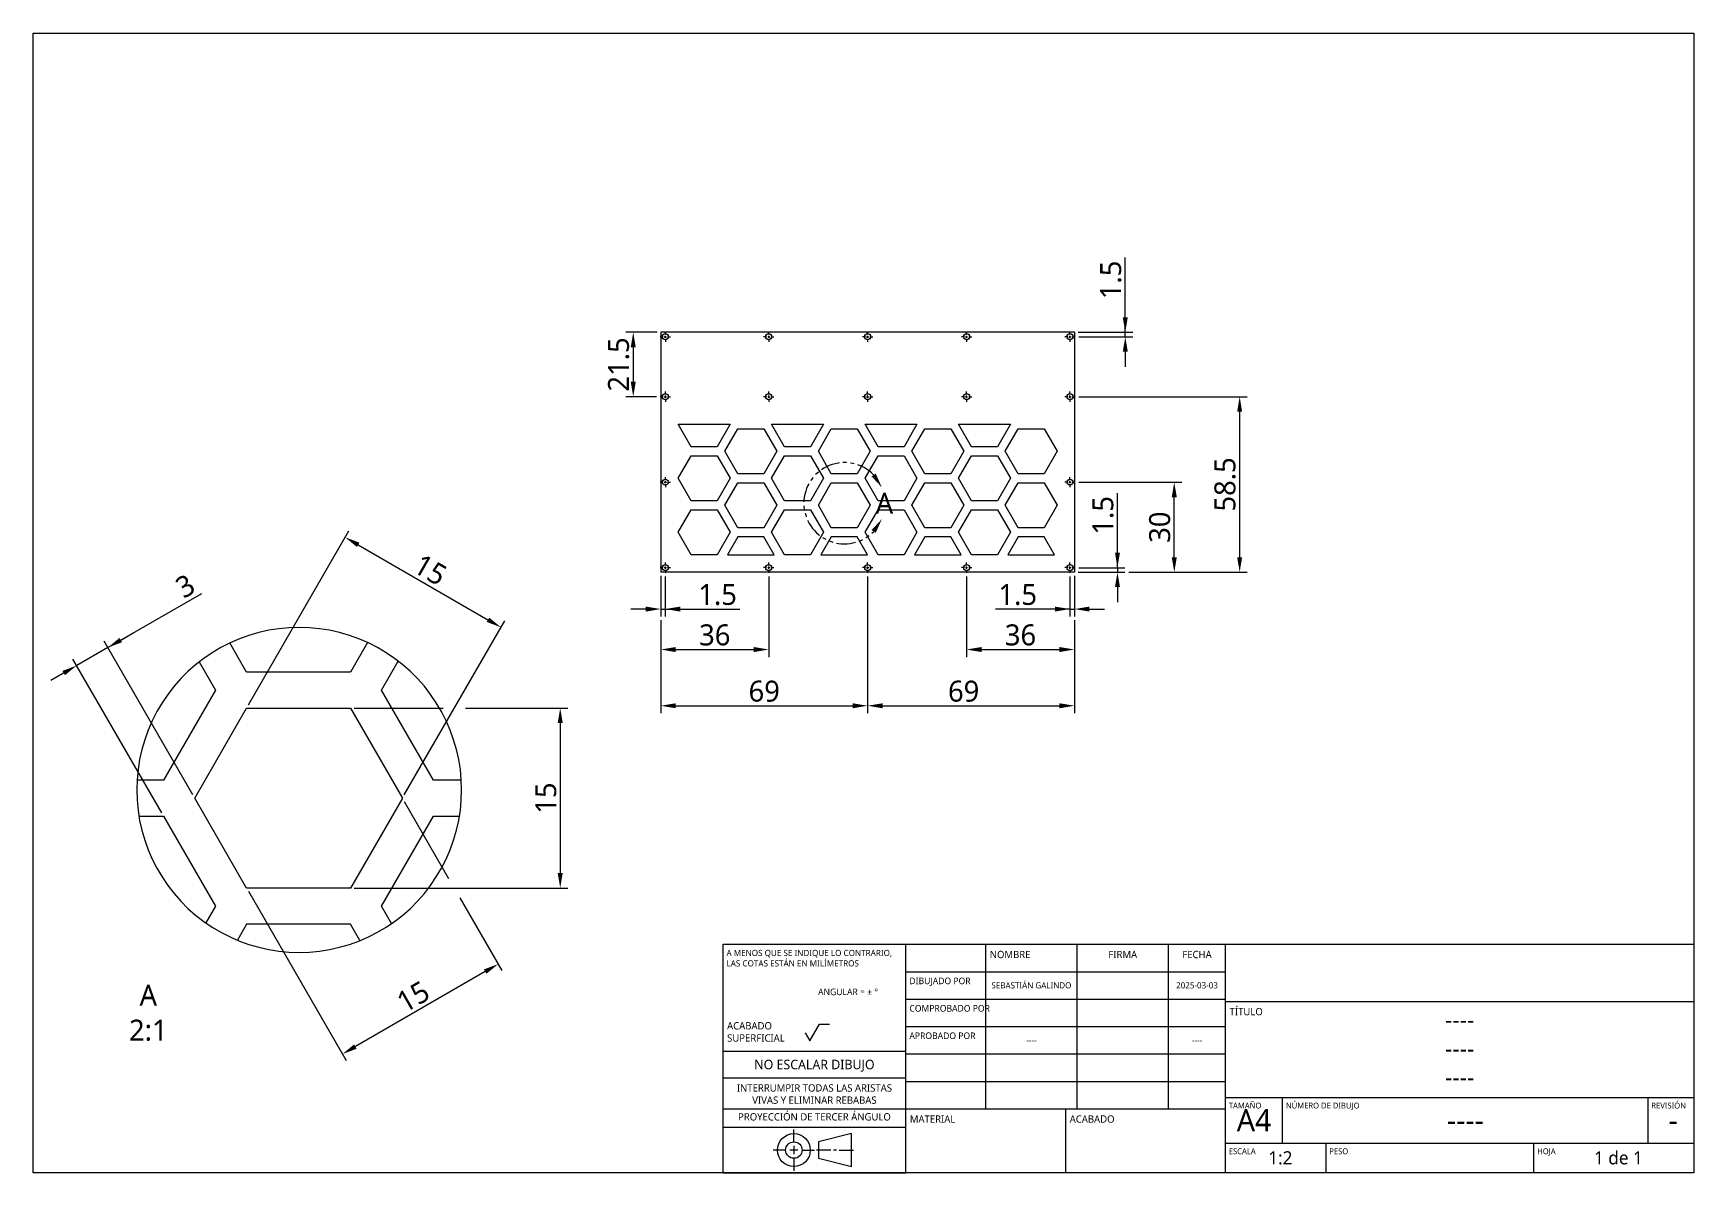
# Model space of a CAD drawing. Extents: x 20 to 297, y 10 to 200.
import ezdxf

# ---------------------------------------------------------------- set-up
doc = ezdxf.new("R2010")
doc.units = 0
doc.header["$LTSCALE"] = 12.7
doc.header["$PDMODE"] = 33
doc.header["$PDSIZE"] = 1
doc.linetypes.add('CENTER', pattern=[0.787402, 0.492126, -0.098425, 0.098425, -0.098425])
doc.linetypes.add('ONS_PHANTOM', pattern=[0.5, 0.25, -0.05, 0.05, -0.05, 0.05, -0.05])
doc.layers.get('DEFPOINTS').update_dxf_attribs({"linetype": 'CONTINUOUS'})
for name, color, linetype in [('ANNOTATION_TEXT', 7, 'CONTINUOUS'), ('BORDER_FRAME', 7, 'CONTINUOUS'), ('CENTERMARKS', 7, 'CONTINUOUS'), ('DETAIL_VIEW_BORDER', 7, 'CONTINUOUS'), ('DETAIL_VIEW_PARENT_BORDER', 7, 'ONS_PHANTOM'), ('SKETCHED_GEOMETRY', 7, 'CONTINUOUS'), ('TITLE_BLOCK', 7, 'CONTINUOUS'), ('VISIBLE', 7, 'CONTINUOUS')]:
    doc.layers.add(name, color=color, linetype=linetype)
doc.styles.add('ONSHAPE-STANDARD', font='NotoSans-Regular.ttf')
doc.styles.add('ONSHAPE-STANDARD-DIMENSION', font='')
doc.styles.add('ONSHAPE-STANDARD-FIELDS', font='')
doc.styles.add('ONSHAPE-STANDARD-VIEW-LABE', font='NotoSans-Regular.ttf', dxfattribs={"height": 3.5})
doc.styles.get('ONSHAPE-STANDARD-DIMENSION').set_extended_font_data('Noto Sans')
doc.styles.get('ONSHAPE-STANDARD-FIELDS').set_extended_font_data('Noto Sans')
doc.dimstyles.new('ONSHAPE-ISO-25$0', dxfattribs={"dimtxt": 3.5, "dimasz": 2.5, "dimexe": 1.25, "dimexo": 0.625, "dimtad": 1, "dimtxsty": 'ONSHAPE-STANDARD-DIMENSION', "dimcen": 2.5, "dimclrd": 7, "dimclre": 7, "dimclrt": 7, "dimadec": 1, "dimazin": 3, "dimtfac": 1, "dimtmove": 0, "dimatfit": 3})

# ---------------------------------------------------------------- blocks, each defined once
blk = doc.blocks.new('*D1')
at = {"layer": 'ANNOTATION_TEXT', "color": 7}
for p, q in [((124.69, 109.52), (124.69, 102.74)), ((125.44, 109.42), (125.44, 102.74)), ((122.19, 103.99), (119.69, 103.99)), ((124.69, 103.99), (125.44, 103.99)), ((125.44, 103.99), (137.88, 103.99)), ((127.94, 103.99), (130.44, 103.99))]:
    blk.add_line(p, q, dxfattribs=at)
for points in [[(122.19, 103.57), (122.19, 104.4), (124.69, 103.99)], [(127.94, 104.4), (127.94, 103.57), (125.44, 103.99)]]:
    blk.add_solid(points, dxfattribs=at)
at = {"layer": 'DEFPOINTS', "color": 0}
for p in [(124.69, 110.14), (125.44, 110.04), (125.44, 103.99)]:
    blk.add_point(p, dxfattribs=at)
at = {"layer": 'ANNOTATION_TEXT', "color": 7, "insert": (134.16, 106.4), "char_height": 3.5, "attachment_point": 5, "style": 'ONSHAPE-STANDARD-DIMENSION'}
blk.add_mtext('1.5', dxfattribs=at)
blk = doc.blocks.new('*D2')
at = {"layer": 'ANNOTATION_TEXT', "color": 7}
for p, q in [((124.69, 109.52), (124.69, 105.86)), ((142.69, 109.42), (142.69, 95.99)), ((124.69, 102.11), (124.69, 95.99)), ((127.19, 97.24), (140.19, 97.24))]:
    blk.add_line(p, q, dxfattribs=at)
for points in [[(127.19, 97.66), (127.19, 96.82), (124.69, 97.24)], [(140.19, 96.82), (140.19, 97.66), (142.69, 97.24)]]:
    blk.add_solid(points, dxfattribs=at)
at = {"layer": 'DEFPOINTS', "color": 0}
for p in [(124.69, 110.14), (142.69, 110.04), (142.69, 97.24)]:
    blk.add_point(p, dxfattribs=at)
at = {"layer": 'ANNOTATION_TEXT', "color": 7, "insert": (133.69, 99.66), "char_height": 3.5, "attachment_point": 5, "style": 'ONSHAPE-STANDARD-DIMENSION'}
blk.add_mtext('36', dxfattribs=at)
blk = doc.blocks.new('*D3')
at = {"layer": 'ANNOTATION_TEXT', "color": 7}
for p, q in [((124.69, 109.52), (124.69, 105.86)), ((159.19, 109.42), (159.19, 86.62)), ((124.69, 102.11), (124.69, 86.62)), ((127.19, 87.87), (156.69, 87.87))]:
    blk.add_line(p, q, dxfattribs=at)
for points in [[(127.19, 88.28), (127.19, 87.45), (124.69, 87.87)], [(156.69, 87.45), (156.69, 88.28), (159.19, 87.87)]]:
    blk.add_solid(points, dxfattribs=at)
at = {"layer": 'DEFPOINTS', "color": 0}
for p in [(124.69, 110.14), (159.19, 110.04), (159.19, 87.87)]:
    blk.add_point(p, dxfattribs=at)
at = {"layer": 'ANNOTATION_TEXT', "color": 7, "insert": (141.94, 90.28), "char_height": 3.5, "attachment_point": 5, "style": 'ONSHAPE-STANDARD-DIMENSION'}
blk.add_mtext('69', dxfattribs=at)
blk = doc.blocks.new('*D4')
at = {"layer": 'ANNOTATION_TEXT', "color": 7}
for p, q in [((192.94, 109.42), (192.94, 102.74)), ((193.69, 109.52), (193.69, 102.74)), ((192.94, 103.99), (180.51, 103.99)), ((190.44, 103.99), (187.94, 103.99)), ((192.94, 103.99), (193.69, 103.99)), ((196.19, 103.99), (198.69, 103.99))]:
    blk.add_line(p, q, dxfattribs=at)
for points in [[(190.44, 103.57), (190.44, 104.4), (192.94, 103.99)], [(196.19, 104.4), (196.19, 103.57), (193.69, 103.99)]]:
    blk.add_solid(points, dxfattribs=at)
at = {"layer": 'DEFPOINTS', "color": 0}
for p in [(192.94, 110.04), (193.69, 110.14), (193.69, 103.99)]:
    blk.add_point(p, dxfattribs=at)
at = {"layer": 'ANNOTATION_TEXT', "color": 7, "insert": (184.23, 106.4), "char_height": 3.5, "attachment_point": 5, "style": 'ONSHAPE-STANDARD-DIMENSION'}
blk.add_mtext('1.5', dxfattribs=at)
blk = doc.blocks.new('*D5')
at = {"layer": 'ANNOTATION_TEXT', "color": 7}
for p, q in [((175.69, 109.42), (175.69, 95.99)), ((193.69, 109.52), (193.69, 105.86)), ((193.69, 102.11), (193.69, 95.99)), ((178.19, 97.24), (191.19, 97.24))]:
    blk.add_line(p, q, dxfattribs=at)
for points in [[(178.19, 97.66), (178.19, 96.82), (175.69, 97.24)], [(191.19, 96.82), (191.19, 97.66), (193.69, 97.24)]]:
    blk.add_solid(points, dxfattribs=at)
at = {"layer": 'DEFPOINTS', "color": 0}
for p in [(175.69, 110.04), (193.69, 110.14), (193.69, 97.24)]:
    blk.add_point(p, dxfattribs=at)
at = {"layer": 'ANNOTATION_TEXT', "color": 7, "insert": (184.69, 99.66), "char_height": 3.5, "attachment_point": 5, "style": 'ONSHAPE-STANDARD-DIMENSION'}
blk.add_mtext('36', dxfattribs=at)
blk = doc.blocks.new('*D6')
at = {"layer": 'ANNOTATION_TEXT', "color": 7}
for p, q in [((159.19, 109.42), (159.19, 86.62)), ((193.69, 109.52), (193.69, 105.86)), ((193.69, 102.11), (193.69, 86.62)), ((161.69, 87.87), (191.19, 87.87))]:
    blk.add_line(p, q, dxfattribs=at)
for points in [[(161.69, 88.28), (161.69, 87.45), (159.19, 87.87)], [(191.19, 87.45), (191.19, 88.28), (193.69, 87.87)]]:
    blk.add_solid(points, dxfattribs=at)
at = {"layer": 'DEFPOINTS', "color": 0}
for p in [(159.19, 110.04), (193.69, 110.14), (193.69, 87.87)]:
    blk.add_point(p, dxfattribs=at)
at = {"layer": 'ANNOTATION_TEXT', "color": 7, "insert": (175.21, 90.28), "char_height": 3.5, "attachment_point": 5, "style": 'ONSHAPE-STANDARD-DIMENSION'}
blk.add_mtext('69', dxfattribs=at)
blk = doc.blocks.new('*D7')
at = {"layer": 'ANNOTATION_TEXT', "color": 7}
for p, q in [((200.86, 110.89), (200.86, 123.33)), ((200.86, 113.39), (200.86, 115.89)), ((194.42, 110.89), (202.11, 110.89)), ((200.86, 110.89), (200.86, 110.14)), ((194.32, 110.14), (202.11, 110.14)), ((200.86, 107.64), (200.86, 105.14))]:
    blk.add_line(p, q, dxfattribs=at)
for points in [[(200.45, 113.39), (201.28, 113.39), (200.86, 110.89)], [(201.28, 107.64), (200.45, 107.64), (200.86, 110.14)]]:
    blk.add_solid(points, dxfattribs=at)
at = {"layer": 'DEFPOINTS', "color": 0}
for p in [(193.79, 110.89), (193.69, 110.14), (200.86, 110.14)]:
    blk.add_point(p, dxfattribs=at)
at = {"layer": 'ANNOTATION_TEXT', "color": 7, "insert": (198.45, 119.61), "char_height": 3.5, "attachment_point": 5, "rotation": 90, "style": 'ONSHAPE-STANDARD-DIMENSION'}
blk.add_mtext('1.5', dxfattribs=at)
blk = doc.blocks.new('*D8')
at = {"layer": 'ANNOTATION_TEXT', "color": 7}
for p, q in [((194.42, 125.14), (211.59, 125.14)), ((210.34, 112.64), (210.34, 122.64)), ((194.32, 110.14), (198.99, 110.14)), ((202.74, 110.14), (211.59, 110.14))]:
    blk.add_line(p, q, dxfattribs=at)
for points in [[(210.76, 122.64), (209.92, 122.64), (210.34, 125.14)], [(209.92, 112.64), (210.76, 112.64), (210.34, 110.14)]]:
    blk.add_solid(points, dxfattribs=at)
at = {"layer": 'DEFPOINTS', "color": 0}
for p in [(193.79, 125.14), (210.34, 125.14), (193.69, 110.14)]:
    blk.add_point(p, dxfattribs=at)
at = {"layer": 'ANNOTATION_TEXT', "color": 7, "insert": (207.92, 117.64), "char_height": 3.5, "attachment_point": 5, "rotation": 90, "style": 'ONSHAPE-STANDARD-DIMENSION'}
blk.add_mtext('30', dxfattribs=at)
blk = doc.blocks.new('*D9')
at = {"layer": 'ANNOTATION_TEXT', "color": 7}
for p, q in [((194.42, 139.39), (222.5, 139.39)), ((221.25, 112.64), (221.25, 136.89)), ((194.32, 110.14), (198.99, 110.14)), ((202.74, 110.14), (222.5, 110.14))]:
    blk.add_line(p, q, dxfattribs=at)
for points in [[(221.66, 136.89), (220.83, 136.89), (221.25, 139.39)], [(220.83, 112.64), (221.66, 112.64), (221.25, 110.14)]]:
    blk.add_solid(points, dxfattribs=at)
at = {"layer": 'DEFPOINTS', "color": 0}
for p in [(193.79, 139.39), (221.25, 139.39), (193.69, 110.14)]:
    blk.add_point(p, dxfattribs=at)
at = {"layer": 'ANNOTATION_TEXT', "color": 7, "insert": (218.82, 124.77), "char_height": 3.5, "attachment_point": 5, "rotation": 90, "style": 'ONSHAPE-STANDARD-DIMENSION'}
blk.add_mtext('58.5', dxfattribs=at)
blk = doc.blocks.new('*D10')
at = {"layer": 'ANNOTATION_TEXT', "color": 7}
for p, q in [((202.17, 150.14), (202.17, 162.58)), ((202.17, 152.64), (202.17, 155.14)), ((194.32, 150.14), (203.42, 150.14)), ((202.17, 149.39), (202.17, 150.14)), ((194.42, 149.39), (203.42, 149.39)), ((202.17, 146.89), (202.17, 144.39))]:
    blk.add_line(p, q, dxfattribs=at)
for points in [[(201.75, 152.64), (202.59, 152.64), (202.17, 150.14)], [(202.59, 146.89), (201.75, 146.89), (202.17, 149.39)]]:
    blk.add_solid(points, dxfattribs=at)
at = {"layer": 'DEFPOINTS', "color": 0}
for p in [(193.69, 150.14), (202.17, 150.14), (193.79, 149.39)]:
    blk.add_point(p, dxfattribs=at)
at = {"layer": 'ANNOTATION_TEXT', "color": 7, "insert": (199.76, 158.86), "char_height": 3.5, "attachment_point": 5, "rotation": 90, "style": 'ONSHAPE-STANDARD-DIMENSION'}
blk.add_mtext('1.5', dxfattribs=at)
blk = doc.blocks.new('*D11')
at = {"layer": 'ANNOTATION_TEXT', "color": 7}
for p, q in [((124.07, 150.14), (118.84, 150.14)), ((120.09, 147.64), (120.09, 141.89)), ((123.97, 139.39), (118.84, 139.39))]:
    blk.add_line(p, q, dxfattribs=at)
for points in [[(120.51, 147.64), (119.67, 147.64), (120.09, 150.14)], [(119.67, 141.89), (120.51, 141.89), (120.09, 139.39)]]:
    blk.add_solid(points, dxfattribs=at)
at = {"layer": 'DEFPOINTS', "color": 0}
for p in [(124.69, 150.14), (120.09, 139.39), (124.59, 139.39)]:
    blk.add_point(p, dxfattribs=at)
at = {"layer": 'ANNOTATION_TEXT', "color": 7, "insert": (117.66, 144.77), "char_height": 3.5, "attachment_point": 5, "rotation": 90, "style": 'ONSHAPE-STANDARD-DIMENSION'}
blk.add_mtext('21.5', dxfattribs=at)
blk = doc.blocks.new('*D12')
at = {"layer": 'ANNOTATION_TEXT', "color": 7}
for p, q in [((55.91, 88.01), (72.67, 117.03)), ((74.21, 114.7), (95.86, 102.2)), ((81.89, 73.01), (98.65, 102.03))]:
    blk.add_line(p, q, dxfattribs=at)
for points in [[(74.42, 115.06), (74, 114.34), (72.04, 115.95)], [(95.65, 101.84), (96.07, 102.56), (98.02, 100.95)]]:
    blk.add_solid(points, dxfattribs=at)
at = {"layer": 'DEFPOINTS', "color": 0}
for p in [(98.02, 100.95), (55.6, 87.47), (81.58, 72.47)]:
    blk.add_point(p, dxfattribs=at)
at = {"layer": 'ANNOTATION_TEXT', "color": 7, "insert": (86.23, 110.53), "char_height": 3.5, "attachment_point": 5, "rotation": 330, "style": 'ONSHAPE-STANDARD-DIMENSION'}
blk.add_mtext('15', dxfattribs=at)
blk = doc.blocks.new('*D13')
at = {"layer": 'ANNOTATION_TEXT', "color": 7}
for p, q in [((73.54, 87.47), (88.36, 87.47)), ((92.11, 87.47), (109.16, 87.47)), ((107.91, 84.97), (107.91, 59.97)), ((73.54, 57.47), (109.16, 57.47))]:
    blk.add_line(p, q, dxfattribs=at)
for points in [[(108.33, 84.97), (107.49, 84.97), (107.91, 87.47)], [(107.49, 59.97), (108.33, 59.97), (107.91, 57.47)]]:
    blk.add_solid(points, dxfattribs=at)
at = {"layer": 'DEFPOINTS', "color": 0}
for p in [(72.92, 87.47), (72.92, 57.47), (107.91, 57.47)]:
    blk.add_point(p, dxfattribs=at)
at = {"layer": 'ANNOTATION_TEXT', "color": 7, "insert": (105.51, 72.47), "char_height": 3.5, "attachment_point": 5, "rotation": 90, "style": 'ONSHAPE-STANDARD-DIMENSION'}
blk.add_mtext('15', dxfattribs=at)
blk = doc.blocks.new('*D14')
at = {"layer": 'ANNOTATION_TEXT', "color": 7}
for p, q in [((81.89, 71.93), (89.3, 59.09)), ((55.91, 56.93), (72.2, 28.71)), ((91.18, 55.84), (98.18, 43.71)), ((95.39, 43.54), (73.74, 31.04))]:
    blk.add_line(p, q, dxfattribs=at)
for points in [[(95.6, 43.18), (95.18, 43.9), (97.56, 44.79)], [(73.53, 31.4), (73.95, 30.68), (71.58, 29.79)]]:
    blk.add_solid(points, dxfattribs=at)
at = {"layer": 'DEFPOINTS', "color": 0}
for p in [(81.58, 72.47), (55.6, 57.47), (71.58, 29.79)]:
    blk.add_point(p, dxfattribs=at)
at = {"layer": 'ANNOTATION_TEXT', "color": 7, "insert": (83.37, 39.37), "char_height": 3.5, "attachment_point": 5, "rotation": 30, "style": 'ONSHAPE-STANDARD-DIMENSION'}
blk.add_mtext('15', dxfattribs=at)
blk = doc.blocks.new('*D15')
at = {"layer": 'ANNOTATION_TEXT', "color": 7}
for p, q in [((32.45, 97.57), (48.12, 106.61)), ((34.61, 98.82), (36.78, 100.07)), ((32.45, 97.57), (27.25, 94.57)), ((46.62, 73.01), (31.82, 98.65)), ((41.43, 70.01), (26.62, 95.65)), ((25.08, 93.32), (22.92, 92.07))]:
    blk.add_line(p, q, dxfattribs=at)
for points in [[(34.4, 99.18), (34.82, 98.46), (32.45, 97.57)], [(25.29, 92.96), (24.88, 93.68), (27.25, 94.57)]]:
    blk.add_solid(points, dxfattribs=at)
at = {"layer": 'DEFPOINTS', "color": 0}
for p in [(27.25, 94.57), (46.94, 72.47), (41.74, 69.47)]:
    blk.add_point(p, dxfattribs=at)
at = {"layer": 'ANNOTATION_TEXT', "color": 7, "insert": (45.37, 107.82), "char_height": 3.5, "attachment_point": 5, "rotation": 30, "style": 'ONSHAPE-STANDARD-DIMENSION'}
blk.add_mtext('3', dxfattribs=at)

msp = doc.modelspace()

# ---------------------------------------------------------------- linework, layer by layer
at = {"layer": 'BORDER_FRAME'}
for p, q in [((20, 10), (20, 200)), ((20, 200), (297, 200)), ((297, 200), (297, 10)), ((297, 10), (20, 10))]:
    msp.add_line(p, q, dxfattribs=at)
at = {"layer": 'CENTERMARKS', "linetype": 'CENTER'}
for p, q in [((125.4449, 149.7449), (125.4449, 150.2449)), ((142.6949, 149.7449), (142.6949, 150.2449)), ((159.1949, 149.7449), (159.1949, 150.2449)), ((175.6949, 149.7449), (175.6949, 150.2449)), ((192.9449, 149.7449), (192.9449, 150.2449)), ((125.0949, 149.3949), (124.5949, 149.3949)), ((125.4449, 149.0449), (125.4449, 148.5449)), ((125.7949, 149.3949), (126.2949, 149.3949)), ((142.3449, 149.3949), (141.8449, 149.3949)), ((142.6949, 149.0449), (142.6949, 148.5449)), ((143.0449, 149.3949), (143.5449, 149.3949)), ((158.8449, 149.3949), (158.3449, 149.3949)), ((159.1949, 149.0449), (159.1949, 148.5449)), ((159.5449, 149.3949), (160.0449, 149.3949)), ((175.3449, 149.3949), (174.8449, 149.3949)), ((175.6949, 149.0449), (175.6949, 148.5449)), ((176.0449, 149.3949), (176.5449, 149.3949)), ((192.5949, 149.3949), (192.0949, 149.3949)), ((192.9449, 149.0449), (192.9449, 148.5449)), ((193.2949, 149.3949), (193.7949, 149.3949)), ((125.0949, 139.3949), (124.5949, 139.3949)), ((125.4449, 139.7449), (125.4449, 140.2449)), ((125.4449, 139.0449), (125.4449, 138.5449)), ((125.7949, 139.3949), (126.2949, 139.3949)), ((142.3449, 139.3949), (141.8449, 139.3949)), ((142.6949, 139.7449), (142.6949, 140.2449)), ((142.6949, 139.0449), (142.6949, 138.5449)), ((143.0449, 139.3949), (143.5449, 139.3949)), ((158.8449, 139.3949), (158.3449, 139.3949)), ((159.1949, 139.7449), (159.1949, 140.2449)), ((159.1949, 139.0449), (159.1949, 138.5449)), ((159.5449, 139.3949), (160.0449, 139.3949)), ((175.3449, 139.3949), (174.8449, 139.3949)), ((175.6949, 139.7449), (175.6949, 140.2449)), ((175.6949, 139.0449), (175.6949, 138.5449)), ((176.0449, 139.3949), (176.5449, 139.3949)), ((192.5949, 139.3949), (192.0949, 139.3949)), ((192.9449, 139.7449), (192.9449, 140.2449)), ((192.9449, 139.0449), (192.9449, 138.5449)), ((193.2949, 139.3949), (193.7949, 139.3949)), ((125.0949, 125.1449), (124.5949, 125.1449)), ((125.4449, 125.4949), (125.4449, 125.9949)), ((125.4449, 124.7949), (125.4449, 124.2949)), ((125.7949, 125.1449), (126.2949, 125.1449)), ((192.5949, 125.1449), (192.0949, 125.1449)), ((192.9449, 125.4949), (192.9449, 125.9949)), ((192.9449, 124.7949), (192.9449, 124.2949)), ((193.2949, 125.1449), (193.7949, 125.1449)), ((125.0949, 110.8949), (124.5949, 110.8949)), ((125.4449, 111.2449), (125.4449, 111.7449)), ((125.7949, 110.8949), (126.2949, 110.8949)), ((142.3449, 110.8949), (141.8449, 110.8949)), ((142.6949, 111.2449), (142.6949, 111.7449)), ((143.0449, 110.8949), (143.5449, 110.8949)), ((158.8449, 110.8949), (158.3449, 110.8949)), ((159.1949, 111.2449), (159.1949, 111.7449)), ((159.5449, 110.8949), (160.0449, 110.8949)), ((175.3449, 110.8949), (174.8449, 110.8949)), ((175.6949, 111.2449), (175.6949, 111.7449)), ((176.0449, 110.8949), (176.5449, 110.8949)), ((192.5949, 110.8949), (192.0949, 110.8949)), ((192.9449, 111.2449), (192.9449, 111.7449)), ((193.2949, 110.8949), (193.7949, 110.8949)), ((125.4449, 110.5449), (125.4449, 110.0449)), ((142.6949, 110.5449), (142.6949, 110.0449)), ((159.1949, 110.5449), (159.1949, 110.0449)), ((175.6949, 110.5449), (175.6949, 110.0449)), ((192.9449, 110.5449), (192.9449, 110.0449))]:
    msp.add_line(p, q, dxfattribs=at)
at = {"layer": 'CENTERMARKS', "linetype": 'CONTINUOUS'}
for p, q in [((125.2699, 149.3949), (125.6199, 149.3949)), ((125.4449, 149.2199), (125.4449, 149.5699)), ((142.5199, 149.3949), (142.8699, 149.3949)), ((142.6949, 149.2199), (142.6949, 149.5699)), ((159.0199, 149.3949), (159.3699, 149.3949)), ((159.1949, 149.2199), (159.1949, 149.5699)), ((175.5199, 149.3949), (175.8699, 149.3949)), ((175.6949, 149.2199), (175.6949, 149.5699)), ((192.7699, 149.3949), (193.1199, 149.3949)), ((192.9449, 149.2199), (192.9449, 149.5699)), ((125.2699, 139.3949), (125.6199, 139.3949)), ((125.4449, 139.2199), (125.4449, 139.5699)), ((142.5199, 139.3949), (142.8699, 139.3949)), ((142.6949, 139.2199), (142.6949, 139.5699)), ((159.0199, 139.3949), (159.3699, 139.3949)), ((159.1949, 139.2199), (159.1949, 139.5699)), ((175.5199, 139.3949), (175.8699, 139.3949)), ((175.6949, 139.2199), (175.6949, 139.5699)), ((192.7699, 139.3949), (193.1199, 139.3949)), ((192.9449, 139.2199), (192.9449, 139.5699)), ((125.2699, 125.1449), (125.6199, 125.1449)), ((125.4449, 124.9699), (125.4449, 125.3199)), ((192.7699, 125.1449), (193.1199, 125.1449)), ((192.9449, 124.9699), (192.9449, 125.3199)), ((125.2699, 110.8949), (125.6199, 110.8949)), ((125.4449, 110.7199), (125.4449, 111.0699)), ((142.5199, 110.8949), (142.8699, 110.8949)), ((142.6949, 110.7199), (142.6949, 111.0699)), ((159.0199, 110.8949), (159.3699, 110.8949)), ((159.1949, 110.7199), (159.1949, 111.0699)), ((175.5199, 110.8949), (175.8699, 110.8949)), ((175.6949, 110.7199), (175.6949, 111.0699)), ((192.7699, 110.8949), (193.1199, 110.8949)), ((192.9449, 110.7199), (192.9449, 111.0699))]:
    msp.add_line(p, q, dxfattribs=at)
at = {"layer": 'DETAIL_VIEW_BORDER', "flags": 128}
msp.add_lwpolyline([(91.4616, 73.8369), (91.4082, 75.5382), (91.248, 77.2329), (90.9817, 78.9142), (90.6103, 80.5754), (90.1354, 82.21), (89.5588, 83.8116), (88.8828, 85.3738), (88.11, 86.8905), (87.2435, 88.3557), (86.2867, 89.7635), (85.2434, 91.1085), (84.1177, 92.3854), (82.9141, 93.589), (81.6372, 94.7147), (80.2922, 95.758), (78.8843, 96.7148), (77.4192, 97.5813), (75.9025, 98.3541), (74.3403, 99.0302), (72.7387, 99.6068), (71.1041, 100.0817), (69.4428, 100.453), (67.7616, 100.7193), (66.0669, 100.8795), (64.3655, 100.9329), (62.6642, 100.8795), (60.9695, 100.7193), (59.2882, 100.453), (57.627, 100.0817), (55.9924, 99.6068), (54.3908, 99.0302), (52.8286, 98.3541), (51.3119, 97.5813), (49.8467, 96.7148), (48.4389, 95.758), (47.0938, 94.7147), (45.817, 93.589), (44.6133, 92.3854), (43.4876, 91.1085), (42.4443, 89.7635), (41.4876, 88.3557), (40.6211, 86.8905), (39.8483, 85.3738), (39.1722, 83.8116), (38.5956, 82.21), (38.1207, 80.5754), (37.7494, 78.9142), (37.4831, 77.2329), (37.3229, 75.5382), (37.2694, 73.8369), (37.3229, 72.1355), (37.4831, 70.4408), (37.7494, 68.7596), (38.1207, 67.0983), (38.5956, 65.4637), (39.1722, 63.8621), (39.8483, 62.2999), (40.6211, 60.7832), (41.4876, 59.318), (42.4443, 57.9102), (43.4876, 56.5652), (44.6133, 55.2883), (45.817, 54.0847), (47.0938, 52.959), (48.4389, 51.9157), (49.8467, 50.9589), (51.3119, 50.0924), (52.8286, 49.3196), (54.3908, 48.6435), (55.9924, 48.0669), (57.627, 47.592), (59.2882, 47.2207), (60.9695, 46.9544), (62.6642, 46.7942), (64.3655, 46.7408), (66.0669, 46.7942), (67.7616, 46.9544), (69.4428, 47.2207), (71.1041, 47.592), (72.7387, 48.0669), (74.3403, 48.6435), (75.9025, 49.3196), (77.4192, 50.0924), (78.8843, 50.9589), (80.2922, 51.9157), (81.6372, 52.959), (82.9141, 54.0847), (84.1177, 55.2883), (85.2434, 56.5652), (86.2867, 57.9102), (87.2435, 59.318), (88.11, 60.7832), (88.8828, 62.2999), (89.5588, 63.8621), (90.1354, 65.4637), (90.6103, 67.0983), (90.9817, 68.7596), (91.248, 70.4408), (91.4082, 72.1355)], close=True, dxfattribs=at)
at = {"layer": 'DETAIL_VIEW_PARENT_BORDER', "color": 7, "linetype": 'ONS_PHANTOM'}
msp.add_arc((155.3249, 121.6363), 6.774, 43.945047, 316.054953, dxfattribs=at)
at = {"layer": 'DETAIL_VIEW_PARENT_BORDER', "color": 7}
for points in [[(161.5697, 124.2613), (160.5424, 126.5782), (159.8465, 126.1198)], [(161.5697, 119.0113), (159.8465, 117.1527), (160.5424, 116.6943)]]:
    msp.add_solid(points, dxfattribs=at)
at = {"layer": 'TITLE_BLOCK'}
for p, q in [((135.075, 10), (135.075, 48.1)), ((135.075, 48.1), (165.555, 48.1)), ((165.555, 10), (165.555, 48.1)), ((165.555, 48.1), (218.895, 48.1)), ((178.89, 20.668), (178.89, 48.1)), ((194.13, 20.668), (194.13, 48.1)), ((209.37, 20.668), (209.37, 48.1)), ((218.895, 10), (218.895, 48.1)), ((218.895, 48.1), (297, 48.1)), ((165.555, 43.528), (218.895, 43.528)), ((165.555, 38.956), (218.895, 38.956)), ((218.895, 38.575), (297, 38.575)), ((148.791, 33.3172), (149.553, 31.9974)), ((149.553, 31.9974), (151.1532, 34.769)), ((151.1532, 34.769), (152.8296, 34.769)), ((165.555, 34.384), (218.895, 34.384)), ((135.075, 30.2692), (165.555, 30.2692)), ((165.555, 29.812), (218.895, 29.812)), ((135.075, 25.8496), (165.555, 25.8496)), ((165.555, 25.24), (218.895, 25.24)), ((218.895, 22.573), (297, 22.573)), ((228.42, 14.953), (228.42, 22.573)), ((289.38, 14.953), (289.38, 22.573)), ((135.075, 20.668), (165.555, 20.668)), ((165.555, 20.668), (218.895, 20.668)), ((192.225, 10), (192.225, 20.668)), ((135.075, 17.62), (165.555, 17.62)), ((146.886, 15.1511), (146.886, 17.2085)), ((146.886, 14.4653), (146.886, 13.0937)), ((156.4872, 16.5227), (151.0008, 15.1511)), ((151.0008, 15.1511), (151.0008, 12.4079)), ((156.4872, 11.0363), (156.4872, 16.5227)), ((218.895, 14.953), (297, 14.953)), ((235.659, 10), (235.659, 14.953)), ((270.33, 10), (270.33, 14.953)), ((145.5144, 13.7795), (143.457, 13.7795)), ((147.5718, 13.7795), (146.2002, 13.7795)), ((146.886, 12.4079), (146.886, 10.3505)), ((148.2576, 13.7795), (150.315, 13.7795)), ((153.0582, 13.7795), (150.6579, 13.7795)), ((151.0008, 12.4079), (156.4872, 11.0363)), ((154.0183, 13.7795), (153.4697, 13.7795)), ((154.4298, 13.7795), (156.8301, 13.7795)), ((135.075, 10), (165.555, 10))]:
    msp.add_line(p, q, dxfattribs=at)
for radius in [2.7432, 1.3716]:
    msp.add_circle((146.886, 13.7795), radius, dxfattribs=at)
at = {"layer": 'VISIBLE'}
for p, q in [((124.6949, 150.1449), (124.6949, 110.1449)), ((193.6949, 150.1449), (124.6949, 150.1449)), ((193.6949, 150.1449), (193.6949, 110.1449)), ((127.585, 134.794), (136.2453, 134.794)), ((129.7501, 131.044), (127.585, 134.794)), ((136.2453, 134.794), (134.0802, 131.044)), ((135.3792, 130.294), (137.5443, 134.044)), ((137.5443, 134.044), (141.8744, 134.044)), ((141.8744, 134.044), (144.0395, 130.294)), ((145.3385, 131.044), (143.1735, 134.794)), ((143.1735, 134.794), (151.8337, 134.794)), ((151.8337, 134.794), (149.6687, 131.044)), ((150.9677, 130.294), (153.1328, 134.044)), ((153.1328, 134.044), (157.4629, 134.044)), ((157.4629, 134.044), (159.628, 130.294)), ((160.927, 131.044), (158.7619, 134.794)), ((158.7619, 134.794), (167.4222, 134.794)), ((167.4222, 134.794), (165.2571, 131.044)), ((166.5562, 130.294), (168.7212, 134.044)), ((168.7212, 134.044), (173.0514, 134.044)), ((173.0514, 134.044), (175.2164, 130.294)), ((176.5155, 131.044), (174.3504, 134.794)), ((174.3504, 134.794), (183.0106, 134.794)), ((183.0106, 134.794), (180.8456, 131.044)), ((182.1446, 130.294), (184.3097, 134.044)), ((184.3097, 134.044), (188.6398, 134.044)), ((188.6398, 134.044), (190.8049, 130.294)), ((134.0802, 131.044), (129.7501, 131.044)), ((137.5443, 126.544), (135.3792, 130.294)), ((144.0395, 130.294), (141.8744, 126.544)), ((149.6687, 131.044), (145.3385, 131.044)), ((153.1328, 126.544), (150.9677, 130.294)), ((159.628, 130.294), (157.4629, 126.544)), ((165.2571, 131.044), (160.927, 131.044)), ((168.7212, 126.544), (166.5562, 130.294)), ((175.2164, 130.294), (173.0514, 126.544)), ((180.8456, 131.044), (176.5155, 131.044)), ((184.3097, 126.544), (182.1446, 130.294)), ((190.8049, 130.294), (188.6398, 126.544)), ((127.585, 125.794), (129.7501, 129.544)), ((129.7501, 129.544), (134.0802, 129.544)), ((134.0802, 129.544), (136.2453, 125.794)), ((143.1735, 125.794), (145.3385, 129.544)), ((145.3385, 129.544), (149.6687, 129.544)), ((149.6687, 129.544), (151.8337, 125.794)), ((158.7619, 125.794), (160.927, 129.544)), ((160.927, 129.544), (165.2571, 129.544)), ((165.2571, 129.544), (167.4222, 125.794)), ((174.3504, 125.794), (176.5155, 129.544)), ((176.5155, 129.544), (180.8456, 129.544)), ((180.8456, 129.544), (183.0106, 125.794)), ((129.7501, 122.044), (127.585, 125.794)), ((136.2453, 125.794), (134.0802, 122.044)), ((135.3792, 121.294), (137.5443, 125.044)), ((141.8744, 126.544), (137.5443, 126.544)), ((137.5443, 125.044), (141.8744, 125.044)), ((141.8744, 125.044), (144.0395, 121.294)), ((145.3385, 122.044), (143.1735, 125.794)), ((151.8337, 125.794), (149.6687, 122.044)), ((150.9677, 121.294), (153.1328, 125.044)), ((157.4629, 126.544), (153.1328, 126.544)), ((153.1328, 125.044), (157.4629, 125.044)), ((157.4629, 125.044), (159.628, 121.294)), ((160.927, 122.044), (158.7619, 125.794)), ((167.4222, 125.794), (165.2571, 122.044)), ((166.5562, 121.294), (168.7212, 125.044)), ((173.0514, 126.544), (168.7212, 126.544)), ((168.7212, 125.044), (173.0514, 125.044)), ((173.0514, 125.044), (175.2164, 121.294)), ((176.5155, 122.044), (174.3504, 125.794)), ((183.0106, 125.794), (180.8456, 122.044)), ((182.1446, 121.294), (184.3097, 125.044)), ((188.6398, 126.544), (184.3097, 126.544)), ((184.3097, 125.044), (188.6398, 125.044)), ((188.6398, 125.044), (190.8049, 121.294)), ((134.0802, 122.044), (129.7501, 122.044)), ((149.6687, 122.044), (145.3385, 122.044)), ((165.2571, 122.044), (160.927, 122.044)), ((180.8456, 122.044), (176.5155, 122.044)), ((127.585, 116.794), (129.7501, 120.544)), ((129.7501, 120.544), (134.0802, 120.544)), ((134.0802, 120.544), (136.2453, 116.794)), ((137.5443, 117.544), (135.3792, 121.294)), ((144.0395, 121.294), (141.8744, 117.544)), ((143.1735, 116.794), (145.3385, 120.544)), ((145.3385, 120.544), (149.6687, 120.544)), ((149.6687, 120.544), (151.8337, 116.794)), ((153.1328, 117.544), (150.9677, 121.294)), ((159.628, 121.294), (157.4629, 117.544)), ((158.7619, 116.794), (160.927, 120.544)), ((160.927, 120.544), (165.2571, 120.544)), ((165.2571, 120.544), (167.4222, 116.794)), ((168.7212, 117.544), (166.5562, 121.294)), ((175.2164, 121.294), (173.0514, 117.544)), ((174.3504, 116.794), (176.5155, 120.544)), ((176.5155, 120.544), (180.8456, 120.544)), ((180.8456, 120.544), (183.0106, 116.794)), ((184.3097, 117.544), (182.1446, 121.294)), ((190.8049, 121.294), (188.6398, 117.544)), ((129.7501, 113.044), (127.585, 116.794)), ((136.2453, 116.794), (134.0802, 113.044)), ((141.8744, 117.544), (137.5443, 117.544)), ((145.3385, 113.044), (143.1735, 116.794)), ((151.8337, 116.794), (149.6687, 113.044)), ((157.4629, 117.544), (153.1328, 117.544)), ((160.927, 113.044), (158.7619, 116.794)), ((167.4222, 116.794), (165.2571, 113.044)), ((173.0514, 117.544), (168.7212, 117.544)), ((176.5155, 113.044), (174.3504, 116.794)), ((183.0106, 116.794), (180.8456, 113.044)), ((188.6398, 117.544), (184.3097, 117.544)), ((137.5443, 116.044), (135.8123, 113.044)), ((141.8744, 116.044), (137.5443, 116.044)), ((143.6065, 113.044), (141.8744, 116.044)), ((153.1328, 116.044), (151.4007, 113.044)), ((157.4629, 116.044), (153.1328, 116.044)), ((159.1949, 113.044), (157.4629, 116.044)), ((168.7212, 116.044), (166.9892, 113.044)), ((173.0514, 116.044), (168.7212, 116.044)), ((174.7834, 113.044), (173.0514, 116.044)), ((184.3097, 116.044), (182.5776, 113.044)), ((188.6398, 116.044), (184.3097, 116.044)), ((190.3719, 113.044), (188.6398, 116.044)), ((134.0802, 113.044), (129.7501, 113.044)), ((135.8123, 113.044), (143.6065, 113.044)), ((149.6687, 113.044), (145.3385, 113.044)), ((151.4007, 113.044), (159.1949, 113.044)), ((165.2571, 113.044), (160.927, 113.044)), ((166.9892, 113.044), (174.7834, 113.044)), ((180.8456, 113.044), (176.5155, 113.044)), ((182.5776, 113.044), (190.3719, 113.044)), ((193.6949, 110.1449), (124.6949, 110.1449)), ((55.5969, 93.4677), (52.7878, 98.3333)), ((75.7714, 98.4109), (72.9174, 93.4677)), ((47.6843, 95.1728), (50.4008, 90.4677)), ((78.1136, 90.4677), (80.8971, 95.2889)), ((72.9174, 93.4677), (55.5969, 93.4677)), ((50.4008, 90.4677), (41.7405, 75.4677)), ((86.7738, 75.4677), (78.1136, 90.4677)), ((46.9367, 72.4677), (55.5969, 87.4677)), ((55.5969, 87.4677), (72.9174, 87.4677)), ((72.9174, 87.4677), (81.5777, 72.4677)), ((41.7405, 75.4677), (37.3207, 75.4677)), ((91.4104, 75.4677), (86.7738, 75.4677)), ((55.5969, 57.4677), (46.9367, 72.4677)), ((81.5777, 72.4677), (72.9174, 57.4677)), ((37.6372, 69.4677), (41.7405, 69.4677)), ((41.7405, 69.4677), (50.4008, 54.4677)), ((78.1136, 54.4677), (86.7738, 69.4677)), ((86.7738, 69.4677), (91.0938, 69.4677)), ((72.9174, 57.4677), (55.5969, 57.4677)), ((50.4008, 54.4677), (48.7897, 51.6772)), ((79.7857, 51.5715), (78.1136, 54.4677)), ((55.5969, 51.4677), (54.0512, 48.7905)), ((72.9174, 51.4677), (55.5969, 51.4677)), ((74.5065, 48.7155), (72.9174, 51.4677))]:
    msp.add_line(p, q, dxfattribs=at)
for centre in [(125.4449, 149.3949), (142.6949, 149.3949), (159.1949, 149.3949), (175.6949, 149.3949), (192.9449, 149.3949), (125.4449, 139.3949), (142.6949, 139.3949), (159.1949, 139.3949), (175.6949, 139.3949), (192.9449, 139.3949), (125.4449, 125.1449), (192.9449, 125.1449), (125.4449, 110.8949), (142.6949, 110.8949), (159.1949, 110.8949), (175.6949, 110.8949), (192.9449, 110.8949)]:
    msp.add_circle(centre, 0.5, dxfattribs=at)

# ---------------------------------------------------------------- texts
at = {"layer": 'ANNOTATION_TEXT', "color": 7, "insert": (38.6073, 41.3612), "char_height": 3.5, "attachment_point": 2, "style": 'ONSHAPE-STANDARD-VIEW-LABE'}
msp.add_mtext(' A ^J 2:1', dxfattribs=at)
at = {"layer": 'SKETCHED_GEOMETRY', "color": 7, "insert": (160.5409, 123.3863), "char_height": 3.5, "width": 3.120913, "attachment_point": 1, "style": 'ONSHAPE-STANDARD'}
msp.add_mtext('\\fNoto Sans|b0|i0|c0|p0;\\W1.0000000000;\\T1.0000000000;\\o\\lA', dxfattribs=at)
at = {"layer": 'TITLE_BLOCK'}
for s, insert, char_height, width, attachment_point, style in [('A MENOS QUE SE INDIQUE LO CONTRARIO, LAS COTAS ESTÁN EN MILÍMETROS', (135.645, 47.1673), 1.03632, 29.8704, 1, 'ONSHAPE-STANDARD'), ('NOMBRE', (179.5606, 47.0027), 1.2192, 14.9352, 1, 'ONSHAPE-STANDARD'), ('FIRMA', (201.75, 47.0027), 1.2192, 14.9352, 2, 'ONSHAPE-STANDARD'), ('FECHA', (214.1325, 47.0027), 1.2192, 9.3345, 2, 'ONSHAPE-STANDARD'), ('DIBUJADO POR', (166.1585, 42.5404), 1.09728, 13.0683, 1, 'ONSHAPE-STANDARD'), ('SEBASTIÁN GALINDO', (186.51, 41.242), 1.024128, 15.24, 5, 'ONSHAPE-STANDARD-FIELDS'), ('2025-03-03', (214.1325, 41.242), 1.02413, 9.525, 5, 'ONSHAPE-STANDARD-FIELDS'), ('^JANGULAR = ± °^J', (150.9185, 42.5404), 1.09728, 14.9352, 1, 'ONSHAPE-STANDARD'), ('COMPROBADO POR', (166.1585, 37.9684), 1.09728, 13.0683, 1, 'ONSHAPE-STANDARD'), ('TÍTULO', (219.5656, 37.4777), 1.2192, 9.3345, 1, 'ONSHAPE-STANDARD'), ('ACABADO SUPERFICIAL', (135.7456, 35.1155), 1.2192, 14.9352, 1, 'ONSHAPE-STANDARD'), ('APROBADO POR', (166.1585, 33.3964), 1.09728, 13.0683, 1, 'ONSHAPE-STANDARD'), ('----', (257.9475, 35.527), 2.92608, 70.485, 5, 'ONSHAPE-STANDARD-FIELDS'), ('----', (186.51, 32.098), 1.02413, 15.24, 5, 'ONSHAPE-STANDARD-FIELDS'), ('----', (214.1325, 32.098), 1.02413, 9.525, 5, 'ONSHAPE-STANDARD-FIELDS'), ('----', (257.9475, 30.7264), 2.92608, 70.485, 5, 'ONSHAPE-STANDARD-FIELDS'), ('NO ESCALAR DIBUJO', (150.315, 28.8427), 1.58496, 29.8704, 2, 'ONSHAPE-STANDARD'), ('----', (257.9475, 25.9258), 2.92608, 70.485, 5, 'ONSHAPE-STANDARD-FIELDS'), ('INTERRUMPIR TODAS LAS ARISTAS VIVAS Y ELIMINAR REBABAS', (150.315, 24.7523), 1.2192, 29.8704, 2, 'ONSHAPE-STANDARD'), ('PROYECCIÓN DE TERCER ÁNGULO', (150.315, 19.9365), 1.2192, 29.8704, 2, 'ONSHAPE-STANDARD'), ('MATERIAL', (166.2256, 19.5707), 1.2192, 26.1366, 1, 'ONSHAPE-STANDARD'), ('ACABADO', (192.8956, 19.5707), 1.2192, 26.1366, 1, 'ONSHAPE-STANDARD'), ('TAMAÑO', (219.4314, 21.6952), 0.97536, 9.3345, 1, 'ONSHAPE-STANDARD'), ('A4', (223.6575, 18.763), 3.6576, 9.525, 5, 'ONSHAPE-STANDARD-FIELDS'), ('NÚMERO DE DIBUJO', (228.9564, 21.6952), 0.97536, 59.7408, 1, 'ONSHAPE-STANDARD'), ('REVISIÓN', (289.9164, 21.6952), 0.97536, 7.4676, 1, 'ONSHAPE-STANDARD'), ('----', (258.9, 18.763), 3.6576, 60.96, 5, 'ONSHAPE-STANDARD-FIELDS'), ('-', (293.571, 18.763), 3.6576, 6.858, 5, 'ONSHAPE-STANDARD-FIELDS'), ('ESCALA', (219.4314, 14.0752), 0.97536, 16.42872, 1, 'ONSHAPE-STANDARD'), ('PESO', (236.1954, 14.0752), 0.97536, 33.97758, 1, 'ONSHAPE-STANDARD'), ('HOJA', (270.8664, 14.0752), 0.97536, 26.1366, 1, 'ONSHAPE-STANDARD'), ('1:2', (228.039, 12.4765), 2.19456, 15.24, 5, 'ONSHAPE-STANDARD-FIELDS'), ('1 de 1', (284.427, 12.4765), 2.19456, 25.146, 5, 'ONSHAPE-STANDARD-FIELDS')]:
    msp.add_mtext(s, dxfattribs=dict(at, insert=insert, char_height=char_height, width=width, attachment_point=attachment_point, style=style))

# ---------------------------------------------------------------- dimensions: what is measured, and where the dimension line sits
at = {"layer": 'ANNOTATION_TEXT'}
for base, p1, p2, angle, override, picture, middle in [((202.1711, 150.1449), (193.7949, 149.3949), (193.6949, 150.1449), 90, {"dimlfac": 2, "dimpost": ''}, '*D10', (202.1711, 158.861)), ((120.0897, 139.3949), (124.6949, 150.1449), (124.5949, 139.3949), 90, {"dimlfac": 2, "dimpost": ''}, '*D11', (120.0897, 144.7699)), ((221.2476, 139.3949), (193.6949, 110.1449), (193.7949, 139.3949), 90, {"dimlfac": 2, "dimpost": ''}, '*D9', (221.2476, 124.7699)), ((210.3413, 125.1449), (193.6949, 110.1449), (193.7949, 125.1449), 90, {"dimlfac": 2, "dimpost": ''}, '*D8', (210.3413, 117.6449)), ((200.8618, 110.1449), (193.7949, 110.8949), (193.6949, 110.1449), 90, {"dimlfac": 2, "dimpost": ''}, '*D7', (200.8618, 119.611)), ((98.0231, 100.9521), (55.5969, 87.4677), (81.5777, 72.4677), 150, {"dimlfac": 0.5, "dimpost": ''}, '*D12', (85.0328, 108.4521)), ((27.2493, 94.5673), (46.9367, 72.4677), (41.7405, 69.4677), 30, {"dimlfac": 0.5, "dimpost": ''}, '*D15', (46.5801, 105.728)), ((107.9092, 57.4677), (72.9174, 87.4677), (72.9174, 57.4677), 90, {"dimlfac": 0.5, "dimpost": ''}, '*D13', (107.9092, 72.4677)), ((71.5753, 29.7924), (81.5777, 72.4677), (55.5969, 57.4677), 30, {"dimlfac": 0.5, "dimpost": ''}, '*D14', (84.5657, 37.2924))]:
    dim = msp.add_linear_dim(base=base, p1=p1, p2=p2, angle=angle, dimstyle='ONSHAPE-ISO-25$0', override=override, dxfattribs=at)
    dim.commit()
    dim.dimension.update_dxf_attribs({"geometry": picture, "text_midpoint": middle, "dimtype": 160})
for base, p1, p2, picture, middle in [((125.4449, 103.9855), (124.6949, 110.1449), (125.4449, 110.0449), '*D1', (134.1611, 103.9855)), ((142.6949, 97.2392), (124.6949, 110.1449), (142.6949, 110.0449), '*D2', (133.6949, 97.2392)), ((159.1949, 87.8676), (124.6949, 110.1449), (159.1949, 110.0449), '*D3', (141.9449, 87.8676)), ((193.6949, 87.8676), (159.1949, 110.0449), (193.6949, 110.1449), '*D6', (175.2061, 87.8676)), ((193.6949, 97.2392), (175.6949, 110.0449), (193.6949, 110.1449), '*D5', (184.6949, 97.2392)), ((193.6949, 103.9855), (192.9449, 110.0449), (193.6949, 110.1449), '*D4', (184.2288, 103.9855))]:
    dim = msp.add_linear_dim(base=base, p1=p1, p2=p2, dimstyle='ONSHAPE-ISO-25$0', override={"dimlfac": 2, "dimpost": ''}, dxfattribs=at)
    dim.commit()
    dim.dimension.update_dxf_attribs({"geometry": picture, "text_midpoint": middle, "dimtype": 160})

doc.saveas('drawing.dxf')
